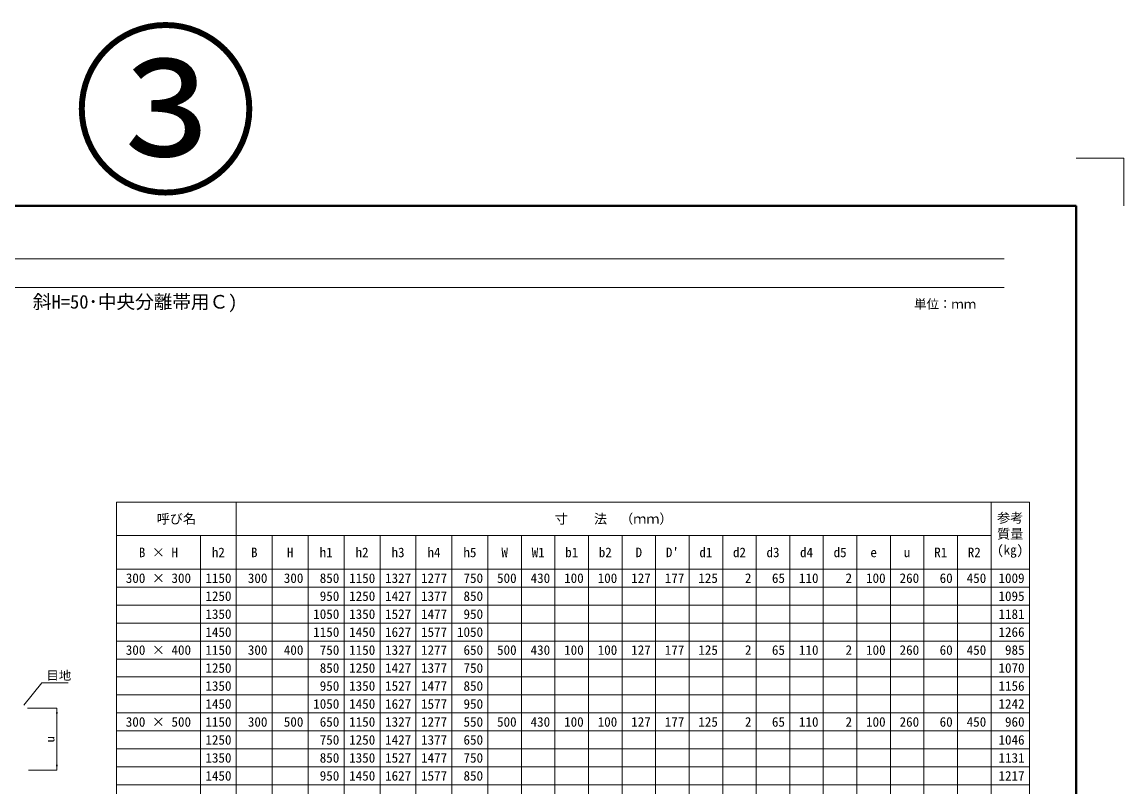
# Model space of a CAD drawing. Units: millimetres at full size, sheet at 1:20; details may follow other scales. Extents: x 64173 to 81200, y -133840 to -120349.
# Drawn here: x 67974 to 72573, y -130525 to -127333 of the extents above; entities that cross this region are included whole.
import ezdxf
from ezdxf.enums import TextEntityAlignment as Align

# ---------------------------------------------------------------- set-up
doc = ezdxf.new("R2010")
doc.units = ezdxf.units.MM
doc.header["$LTSCALE"] = 20
for name, color, linetype, lineweight in [('Defpoints_2', 8, 'Continuous', 0), ('図枠', 7, 'Continuous', 5), ('寸法線', 7, 'Continuous', 13), ('寸法表', 7, 'Continuous', 13), ('引出線', 4, 'Continuous', 13), ('補助線', 8, 'Continuous', 13)]:
    doc.layers.add(name, color=color, linetype=linetype, lineweight=lineweight)
doc.styles.add('ＭＳ ゴシック', font='')
doc.styles.add('ＭＳ 明朝', font='')
doc.styles.get('ＭＳ ゴシック').set_extended_font_data('MS Gothic')
doc.styles.get('ＭＳ 明朝').set_extended_font_data('MS Mincho')

# ---------------------------------------------------------------- blocks, each defined once
blk = doc.blocks.new('filled_arrow')
at = {"color": 0, "linetype": 'Continuous', "lineweight": -2}
blk.add_solid([(7.5, 1.25), (0, 0), (7.5, -1.25)], dxfattribs=at)

msp = doc.modelspace()

# ---------------------------------------------------------------- linework, layer by layer
at = {"layer": 'Defpoints_2', "color": 7, "lineweight": 13}
for p in [(72372.56, -127900.41), (72572.56, -128100.41)]:
    msp.add_line(p, (72572.56, -127900.41), dxfattribs=at)
at = {"layer": 'Defpoints_2'}
for p, q in [((68367.8, -129691.2), (68717.8, -129691.2)), ((68867.8, -129691.2), (69167.8, -129691.2)), ((69917.8, -129691.2), (72017.8, -129691.2)), ((68367.8, -129766.2), (68717.8, -129766.2)), ((68867.8, -129766.2), (69167.8, -129766.2)), ((69917.8, -129766.2), (72017.8, -129766.2)), ((68367.8, -129841.2), (68717.8, -129841.2)), ((68867.8, -129841.2), (69167.8, -129841.2)), ((69917.8, -129841.2), (72017.8, -129841.2)), ((68367.8, -129991.2), (68717.8, -129991.2)), ((68867.8, -129991.2), (69167.8, -129991.2)), ((69917.8, -129991.2), (72017.8, -129991.2)), ((68367.8, -130066.2), (68717.8, -130066.2)), ((68867.8, -130066.2), (69167.8, -130066.2)), ((69917.8, -130066.2), (72017.8, -130066.2)), ((68367.8, -130141.2), (68717.8, -130141.2)), ((68867.8, -130141.2), (69167.8, -130141.2)), ((69917.8, -130141.2), (72017.8, -130141.2)), ((68367.8, -130291.2), (68717.8, -130291.2)), ((68867.8, -130291.2), (69167.8, -130291.2)), ((69917.8, -130291.2), (72017.8, -130291.2)), ((68367.8, -130366.2), (68717.8, -130366.2)), ((68867.8, -130366.2), (69167.8, -130366.2)), ((69917.8, -130366.2), (72017.8, -130366.2)), ((68367.8, -130441.2), (68717.8, -130441.2)), ((68867.8, -130441.2), (69167.8, -130441.2)), ((69917.8, -130441.2), (72017.8, -130441.2))]:
    msp.add_line(p, q, dxfattribs=at)
at = {"layer": '図枠', "lineweight": 40}
for p in [(64572.56, -128100.41), (72372.56, -133640.41)]:
    msp.add_line(p, (72372.56, -128100.41), dxfattribs=at)
at = {"layer": '図枠', "lineweight": 13}
for p, q in [((64872.56, -128320.41), (72072.56, -128320.41)), ((64872.56, -128440.41), (72072.56, -128440.41))]:
    msp.add_line(p, q, dxfattribs=at)
at = {"layer": '寸法線'}
for p, q in [((67996.54, -130195.76), (68118.95, -130195.76)), ((68118.95, -130195.76), (68118.95, -130455.76)), ((68001.04, -130455.76), (68118.95, -130455.76))]:
    msp.add_line(p, q, dxfattribs=at)
at = {"layer": '寸法表'}
for p, q in [((68367.8, -129336.2), (72177.8, -129336.2)), ((68367.8, -129336.2), (68367.8, -131941.2)), ((68867.8, -129336.2), (68867.8, -131941.2)), ((72017.8, -129336.2), (72017.8, -131941.2)), ((72177.8, -129336.2), (72177.8, -131941.2)), ((68367.8, -129476.2), (72017.8, -129476.2)), ((68717.8, -129476.2), (68717.8, -131941.2)), ((69017.8, -129476.2), (69017.8, -131941.2)), ((69167.8, -129476.2), (69167.8, -131941.2)), ((69317.8, -129476.2), (69317.8, -131941.2)), ((69467.8, -129476.2), (69467.8, -131941.2)), ((69617.8, -129476.2), (69617.8, -131941.2)), ((69767.8, -129476.2), (69767.8, -131941.2)), ((69917.8, -129476.2), (69917.8, -131941.2)), ((70057.8, -129476.2), (70057.8, -131941.2)), ((70197.8, -129476.2), (70197.8, -131941.2)), ((70337.8, -129476.2), (70337.8, -131941.2)), ((70477.8, -129476.2), (70477.8, -131941.2)), ((70617.8, -129476.2), (70617.8, -131941.2)), ((70757.8, -129476.2), (70757.8, -131941.2)), ((70897.8, -129476.2), (70897.8, -131941.2)), ((71037.8, -129476.2), (71037.8, -131941.2)), ((71177.8, -129476.2), (71177.8, -131941.2)), ((71317.8, -129476.2), (71317.8, -131941.2)), ((71457.8, -129476.2), (71457.8, -131941.2)), ((71597.8, -129476.2), (71597.8, -131941.2)), ((71737.8, -129476.2), (71737.8, -131941.2)), ((71877.8, -129476.2), (71877.8, -131941.2)), ((68367.8, -129616.2), (72177.8, -129616.2)), ((68717.8, -129691.2), (68867.8, -129691.2)), ((69167.8, -129691.2), (69917.8, -129691.2)), ((72017.8, -129691.2), (72177.8, -129691.2)), ((68717.8, -129766.2), (68867.8, -129766.2)), ((69167.8, -129766.2), (69917.8, -129766.2)), ((72017.8, -129766.2), (72177.8, -129766.2)), ((68717.8, -129841.2), (68867.8, -129841.2)), ((69167.8, -129841.2), (69917.8, -129841.2)), ((72017.8, -129841.2), (72177.8, -129841.2)), ((68367.8, -129916.2), (72177.8, -129916.2)), ((68717.8, -129991.2), (68867.8, -129991.2)), ((69167.8, -129991.2), (69917.8, -129991.2)), ((72017.8, -129991.2), (72177.8, -129991.2)), ((68717.8, -130066.2), (68867.8, -130066.2)), ((69167.8, -130066.2), (69917.8, -130066.2)), ((72017.8, -130066.2), (72177.8, -130066.2)), ((68717.8, -130141.2), (68867.8, -130141.2)), ((69167.8, -130141.2), (69917.8, -130141.2)), ((72017.8, -130141.2), (72177.8, -130141.2)), ((68367.8, -130216.2), (72177.8, -130216.2)), ((68717.8, -130291.2), (68867.8, -130291.2)), ((69167.8, -130291.2), (69917.8, -130291.2)), ((72017.8, -130291.2), (72177.8, -130291.2)), ((68717.8, -130366.2), (68867.8, -130366.2)), ((69167.8, -130366.2), (69917.8, -130366.2)), ((72017.8, -130366.2), (72177.8, -130366.2)), ((68717.8, -130441.2), (68867.8, -130441.2)), ((69167.8, -130441.2), (69917.8, -130441.2)), ((72017.8, -130441.2), (72177.8, -130441.2)), ((68367.8, -130516.2), (72177.8, -130516.2))]:
    msp.add_line(p, q, dxfattribs=at)
at = {"layer": '引出線'}
msp.add_lwpolyline([(67981.36, -130184.38), (68055.56, -130090.56), (68166.49, -130090.56)], dxfattribs=at)

# ---------------------------------------------------------------- block references
at = {"layer": '寸法線', "xscale": 3.2, "yscale": 3.2}
for p, rotation in [((68118.95, -130195.76), 270), ((68118.95, -130455.76), 90)]:
    msp.add_blockref('filled_arrow', p, dxfattribs=dict(at, rotation=rotation))
at = {"layer": '引出線', "xscale": 0.133, "yscale": 0.133, "rotation": 51.7}
msp.add_blockref('filled_arrow', (67981.36, -130184.38), dxfattribs=at)

# ---------------------------------------------------------------- texts
at = {"layer": '図枠', "style": 'ＭＳ ゴシック'}
msp.add_text('（対応上部桝 セミフラットⅢ型・セミフラット乗り入れⅢ型 H=50･セミフラットＢⅢ型\u3000斜H=50･中央分離帯用Ｃ)', height=56.96, dxfattribs=at).set_placement((64872.56, -128500.41), align=Align.MIDDLE_LEFT)
msp.add_text('単位：ｍｍ', height=37.98, dxfattribs=at).set_placement((71826.29, -128509.74), align=Align.MIDDLE_CENTER)
at = {"layer": '寸法線', "style": 'ＭＳ 明朝', "width": 1.05}
msp.add_text('u', height=36.03, rotation=90, dxfattribs=at).set_placement((68090.95, -130325.76), align=Align.MIDDLE_CENTER)
at = {"layer": '寸法表', "style": 'ＭＳ 明朝'}
for s, p in [('呼び名', (68617.8, -129406.2)), ('寸\u3000\u3000法\u3000（ｍｍ）', (70442.8, -129406.2)), ('B × H', (68542.8, -129546.2)), ('h2', (68792.8, -129546.2)), ('B', (68942.8, -129546.2)), ('H', (69092.8, -129546.2)), ('h1', (69242.8, -129546.2)), ('h2', (69392.8, -129546.2)), ('h3', (69542.8, -129546.2)), ('h4', (69692.8, -129546.2)), ('h5', (69842.8, -129546.2)), ('W', (69987.8, -129546.2)), ('W1', (70127.8, -129546.2)), ('b1', (70267.8, -129546.2)), ('b2', (70407.8, -129546.2)), ('D', (70547.8, -129546.2)), ("D'", (70687.8, -129546.2)), ('d1', (70827.8, -129546.2)), ('d2', (70967.8, -129546.2)), ('d3', (71107.8, -129546.2)), ('d4', (71247.8, -129546.2)), ('d5', (71387.8, -129546.2)), ('e', (71527.8, -129546.2)), ('u', (71667.8, -129546.2)), ('R1', (71807.8, -129546.2)), ('R2', (71947.8, -129546.2)), ('300 × 300', (68542.8, -129653.7)), ('300 × 400', (68542.8, -129953.7)), ('300 × 500', (68542.8, -130253.7))]:
    msp.add_text(s, height=40.03, dxfattribs=at).set_placement(p, align=Align.MIDDLE_CENTER)
for s, p in [('参考', (72043.2, -129382.23)), ('質量', (72043.2, -129448.9)), ('(kg)', (72043.2, -129515.56))]:
    msp.add_text(s, height=40.03, dxfattribs=at).set_placement(p, align=Align.TOP_LEFT)
for s, p in [('1150', (68847.8, -129653.7)), ('300', (68997.8, -129653.7)), ('300', (69147.8, -129653.7)), ('850', (69297.8, -129653.7)), ('1150', (69447.8, -129653.7)), ('1327', (69597.8, -129653.7)), ('1277', (69747.8, -129653.7)), ('750', (69897.8, -129653.7)), ('500', (70037.8, -129653.7)), ('430', (70177.8, -129653.7)), ('100', (70317.8, -129653.7)), ('100', (70457.8, -129653.7)), ('127', (70597.8, -129653.7)), ('177', (70737.8, -129653.7)), ('125', (70877.8, -129653.7)), ('2', (71017.8, -129653.7)), ('65', (71157.8, -129653.7)), ('110', (71297.8, -129653.7)), ('2', (71437.8, -129653.7)), ('100', (71577.8, -129653.7)), ('260', (71717.8, -129653.7)), ('60', (71857.8, -129653.7)), ('450', (71997.8, -129653.7)), ('1009', (72157.8, -129653.7)), ('1250', (68847.8, -129728.7)), ('950', (69297.8, -129728.7)), ('1250', (69447.8, -129728.7)), ('1427', (69597.8, -129728.7)), ('1377', (69747.8, -129728.7)), ('850', (69897.8, -129728.7)), ('1095', (72157.8, -129728.7)), ('1350', (68847.8, -129803.7)), ('1050', (69297.8, -129803.7)), ('1350', (69447.8, -129803.7)), ('1527', (69597.8, -129803.7)), ('1477', (69747.8, -129803.7)), ('950', (69897.8, -129803.7)), ('1181', (72157.8, -129803.7)), ('1450', (68847.8, -129878.7)), ('1150', (69297.8, -129878.7)), ('1450', (69447.8, -129878.7)), ('1627', (69597.8, -129878.7)), ('1577', (69747.8, -129878.7)), ('1050', (69897.8, -129878.7)), ('1266', (72157.8, -129878.7)), ('1150', (68847.8, -129953.7)), ('300', (68997.8, -129953.7)), ('400', (69147.8, -129953.7)), ('750', (69297.8, -129953.7)), ('1150', (69447.8, -129953.7)), ('1327', (69597.8, -129953.7)), ('1277', (69747.8, -129953.7)), ('650', (69897.8, -129953.7)), ('500', (70037.8, -129953.7)), ('430', (70177.8, -129953.7)), ('100', (70317.8, -129953.7)), ('100', (70457.8, -129953.7)), ('127', (70597.8, -129953.7)), ('177', (70737.8, -129953.7)), ('125', (70877.8, -129953.7)), ('2', (71017.8, -129953.7)), ('65', (71157.8, -129953.7)), ('110', (71297.8, -129953.7)), ('2', (71437.8, -129953.7)), ('100', (71577.8, -129953.7)), ('260', (71717.8, -129953.7)), ('60', (71857.8, -129953.7)), ('450', (71997.8, -129953.7)), ('985', (72157.8, -129953.7)), ('1250', (68847.8, -130028.7)), ('850', (69297.8, -130028.7)), ('1250', (69447.8, -130028.7)), ('1427', (69597.8, -130028.7)), ('1377', (69747.8, -130028.7)), ('750', (69897.8, -130028.7)), ('1070', (72157.8, -130028.7)), ('1350', (68847.8, -130103.7)), ('950', (69297.8, -130103.7)), ('1350', (69447.8, -130103.7)), ('1527', (69597.8, -130103.7)), ('1477', (69747.8, -130103.7)), ('850', (69897.8, -130103.7)), ('1156', (72157.8, -130103.7)), ('1450', (68847.8, -130178.7)), ('1050', (69297.8, -130178.7)), ('1450', (69447.8, -130178.7)), ('1627', (69597.8, -130178.7)), ('1577', (69747.8, -130178.7)), ('950', (69897.8, -130178.7)), ('1242', (72157.8, -130178.7)), ('1150', (68847.8, -130253.7)), ('300', (68997.8, -130253.7)), ('500', (69147.8, -130253.7)), ('650', (69297.8, -130253.7)), ('1150', (69447.8, -130253.7)), ('1327', (69597.8, -130253.7)), ('1277', (69747.8, -130253.7)), ('550', (69897.8, -130253.7)), ('500', (70037.8, -130253.7)), ('430', (70177.8, -130253.7)), ('100', (70317.8, -130253.7)), ('100', (70457.8, -130253.7)), ('127', (70597.8, -130253.7)), ('177', (70737.8, -130253.7)), ('125', (70877.8, -130253.7)), ('2', (71017.8, -130253.7)), ('65', (71157.8, -130253.7)), ('110', (71297.8, -130253.7)), ('2', (71437.8, -130253.7)), ('100', (71577.8, -130253.7)), ('260', (71717.8, -130253.7)), ('60', (71857.8, -130253.7)), ('450', (71997.8, -130253.7)), ('960', (72157.8, -130253.7)), ('1250', (68847.8, -130328.7)), ('750', (69297.8, -130328.7)), ('1250', (69447.8, -130328.7)), ('1427', (69597.8, -130328.7)), ('1377', (69747.8, -130328.7)), ('650', (69897.8, -130328.7)), ('1046', (72157.8, -130328.7)), ('1350', (68847.8, -130403.7)), ('850', (69297.8, -130403.7)), ('1350', (69447.8, -130403.7)), ('1527', (69597.8, -130403.7)), ('1477', (69747.8, -130403.7)), ('750', (69897.8, -130403.7)), ('1131', (72157.8, -130403.7)), ('1450', (68847.8, -130478.7)), ('950', (69297.8, -130478.7)), ('1450', (69447.8, -130478.7)), ('1627', (69597.8, -130478.7)), ('1577', (69747.8, -130478.7)), ('850', (69897.8, -130478.7)), ('1217', (72157.8, -130478.7))]:
    msp.add_text(s, height=40.03, dxfattribs=at).set_placement(p, align=Align.MIDDLE_RIGHT)
at = {"layer": '引出線', "style": 'ＭＳ 明朝', "width": 1.05}
msp.add_text('目地', height=36.03, dxfattribs=at).set_placement((68075.56, -130042.22), align=Align.TOP_LEFT)
at = {"layer": '補助線', "color": 2, "style": 'ＭＳ ゴシック'}
msp.add_text('③', height=569.6, dxfattribs=at).set_placement((68572.56, -127705.37), align=Align.MIDDLE_CENTER)

doc.saveas('drawing.dxf')
